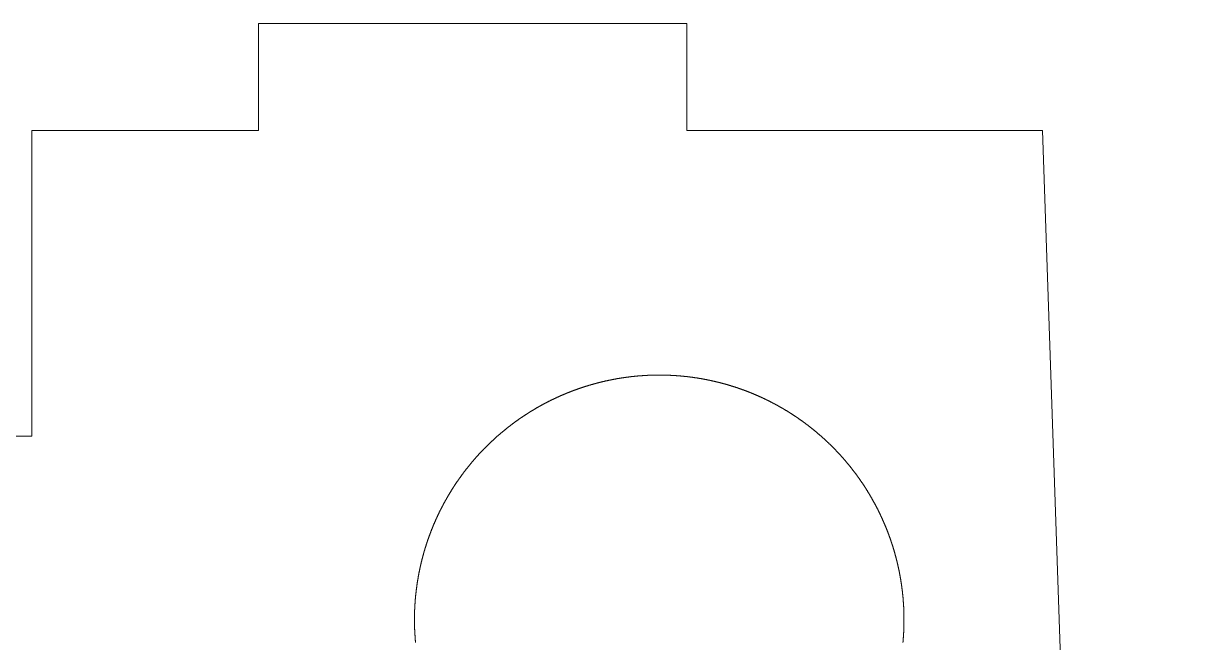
# Model space of a CAD drawing. Header units: millimetres. Extents: x -1000 to 1437, y -200 to 1019.
# Drawn here: x 902.9 to 1094.5, y 702.7 to 804 of the extents above; entities that cross this region are included whole.
import ezdxf

# ---------------------------------------------------------------- set-up
doc = ezdxf.new("R2010")
doc.units = ezdxf.units.MM
doc.layers.get('0').update_dxf_attribs({"linetype": 'CONTINUOUS', "lineweight": 5, "true_color": 0xffffff})

# ---------------------------------------------------------------- blocks, each defined once
blk = doc.blocks.new('PAD004_CS')
at = {"color": 0}
for p, q in [((0, 200), (-732.5, 175)), ((-732.5, 175), (-732.5, 116.88)), ((-750, 116.88), (-750, 46.88)), ((-732.5, 116.88), (-750, 116.88)), ((-750, 46.88), (-732.5, 46.88)), ((-732.5, 46.88), (-732.5, 9.8)), ((-682.5, 9.8), (-732.5, 9.8)), ((-682.5, -9.8), (-682.5, 9.8))]:
    blk.add_line(p, q, dxfattribs=at)
blk.add_lwpolyline([(-648.74, 72.53), (-648.79, 72.52), (-648.84, 72.52), (-648.89, 72.51), (-648.94, 72.51), (-648.99, 72.51), (-649.04, 72.5), (-649.09, 72.5), (-649.14, 72.49), (-649.19, 72.49), (-649.24, 72.48), (-649.29, 72.48), (-649.34, 72.48), (-649.39, 72.47), (-649.44, 72.47), (-649.49, 72.46), (-649.54, 72.46), (-649.59, 72.46), (-649.64, 72.45), (-649.69, 72.45), (-649.74, 72.45), (-649.79, 72.44), (-649.84, 72.44), (-649.89, 72.44), (-649.94, 72.43), (-649.99, 72.43), (-650.04, 72.43), (-650.09, 72.42), (-650.14, 72.42), (-650.19, 72.42), (-650.24, 72.41), (-650.29, 72.41), (-650.34, 72.41), (-650.39, 72.41), (-650.44, 72.4), (-650.49, 72.4), (-650.54, 72.4), (-650.59, 72.4), (-650.64, 72.39), (-650.69, 72.39), (-650.74, 72.39), (-650.79, 72.39), (-650.84, 72.39), (-650.89, 72.38), (-650.94, 72.38), (-650.99, 72.38), (-651.04, 72.38), (-651.09, 72.38), (-651.14, 72.37), (-651.19, 72.37), (-651.24, 72.37), (-651.29, 72.37), (-651.34, 72.37), (-651.39, 72.37), (-651.44, 72.36), (-651.49, 72.36), (-651.54, 72.36), (-651.59, 72.36), (-651.64, 72.36), (-651.69, 72.36), (-651.74, 72.36), (-651.79, 72.36), (-651.84, 72.36), (-651.89, 72.36), (-651.94, 72.35), (-651.99, 72.35), (-652.04, 72.35), (-652.09, 72.35), (-652.14, 72.35), (-652.19, 72.35), (-652.24, 72.35), (-652.29, 72.35), (-652.34, 72.35), (-652.39, 72.35), (-652.44, 72.35), (-652.49, 72.35), (-652.54, 72.35), (-652.59, 72.35), (-652.64, 72.35), (-652.69, 72.35), (-652.74, 72.35), (-652.79, 72.35), (-652.84, 72.35), (-652.89, 72.35), (-652.94, 72.35), (-652.99, 72.35), (-653.04, 72.35), (-653.09, 72.36), (-653.14, 72.36), (-653.19, 72.36), (-653.24, 72.36), (-653.29, 72.36), (-653.34, 72.36), (-653.39, 72.36), (-653.44, 72.36), (-653.49, 72.36), (-653.54, 72.36), (-653.59, 72.37), (-653.64, 72.37), (-653.69, 72.37), (-653.74, 72.37), (-653.79, 72.37), (-653.84, 72.37), (-653.89, 72.37), (-653.94, 72.38), (-653.99, 72.38), (-654.04, 72.38), (-654.09, 72.38), (-654.14, 72.38), (-654.19, 72.39), (-654.24, 72.39), (-654.29, 72.39), (-654.34, 72.39), (-654.39, 72.4), (-654.44, 72.4), (-654.49, 72.4), (-654.54, 72.4), (-654.59, 72.41), (-654.64, 72.41), (-654.69, 72.41), (-654.74, 72.41), (-654.79, 72.42), (-654.83, 72.42), (-654.88, 72.42), (-654.93, 72.42), (-654.98, 72.43), (-655.03, 72.43), (-655.08, 72.43), (-655.13, 72.44), (-655.18, 72.44), (-655.23, 72.44), (-655.28, 72.45), (-655.33, 72.45), (-655.38, 72.45), (-655.43, 72.46), (-655.48, 72.46), (-655.53, 72.47), (-655.58, 72.47), (-655.63, 72.47), (-655.68, 72.48), (-655.73, 72.48), (-655.78, 72.49), (-655.83, 72.49), (-655.88, 72.49), (-655.93, 72.5), (-655.98, 72.5), (-656.03, 72.51), (-656.08, 72.51), (-656.13, 72.52), (-656.18, 72.52), (-656.23, 72.53), (-656.28, 72.53), (-656.33, 72.53), (-656.38, 72.54), (-656.43, 72.54), (-656.48, 72.55), (-656.53, 72.55), (-656.58, 72.56), (-656.63, 72.56), (-656.68, 72.57), (-656.73, 72.57), (-656.78, 72.58), (-656.83, 72.59), (-656.88, 72.59), (-656.93, 72.6), (-656.98, 72.6), (-657.03, 72.61), (-657.08, 72.61), (-657.13, 72.62), (-657.18, 72.63), (-657.23, 72.63), (-657.27, 72.64), (-657.32, 72.64), (-657.37, 72.65), (-657.42, 72.66), (-657.47, 72.66), (-657.52, 72.67), (-657.57, 72.67), (-657.62, 72.68), (-657.67, 72.69), (-657.72, 72.69), (-657.77, 72.7), (-657.82, 72.71), (-657.87, 72.71), (-657.92, 72.72), (-657.97, 72.73), (-658.02, 72.73), (-658.07, 72.74), (-658.12, 72.75), (-658.17, 72.75), (-658.22, 72.76), (-658.27, 72.77), (-658.32, 72.78), (-658.37, 72.78), (-658.41, 72.79), (-658.46, 72.8), (-658.51, 72.81), (-658.56, 72.81), (-658.61, 72.82), (-658.66, 72.83), (-658.71, 72.84), (-658.76, 72.84), (-658.81, 72.85), (-658.86, 72.86), (-658.91, 72.87), (-658.96, 72.88), (-659.01, 72.88), (-659.06, 72.89), (-659.11, 72.9), (-659.16, 72.91), (-659.2, 72.92), (-659.25, 72.93), (-659.3, 72.93), (-659.35, 72.94), (-659.4, 72.95), (-659.45, 72.96), (-659.5, 72.97), (-659.55, 72.98), (-659.6, 72.99), (-659.65, 72.99), (-659.7, 73), (-659.75, 73.01), (-659.8, 73.02), (-659.84, 73.03), (-659.89, 73.04), (-659.94, 73.05), (-659.99, 73.06), (-660.04, 73.07), (-660.09, 73.08), (-660.14, 73.09), (-660.19, 73.1), (-660.24, 73.11), (-660.29, 73.12), (-660.34, 73.13), (-660.38, 73.14), (-660.43, 73.15), (-660.48, 73.16), (-660.53, 73.17), (-660.58, 73.18), (-660.63, 73.19), (-660.68, 73.2), (-660.73, 73.21), (-660.78, 73.22), (-660.82, 73.23), (-660.87, 73.24), (-660.92, 73.25), (-660.97, 73.26), (-661.02, 73.27), (-661.07, 73.28), (-661.12, 73.29), (-661.17, 73.3), (-661.22, 73.31), (-661.26, 73.32), (-661.31, 73.33), (-661.36, 73.34), (-661.41, 73.36), (-661.46, 73.37), (-661.51, 73.38), (-661.56, 73.39), (-661.61, 73.4), (-661.65, 73.41), (-661.7, 73.42), (-661.75, 73.44), (-661.8, 73.45), (-661.85, 73.46), (-661.9, 73.47), (-661.95, 73.48), (-661.99, 73.49), (-662.04, 73.51), (-662.09, 73.52), (-662.14, 73.53), (-662.19, 73.54), (-662.24, 73.55), (-662.29, 73.57), (-662.33, 73.58), (-662.38, 73.59), (-662.43, 73.6), (-662.48, 73.62), (-662.53, 73.63), (-662.58, 73.64), (-662.62, 73.65), (-662.67, 73.67), (-662.72, 73.68), (-662.77, 73.69), (-662.82, 73.7), (-662.87, 73.72), (-662.91, 73.73), (-662.96, 73.74), (-663.01, 73.76), (-663.06, 73.77), (-663.11, 73.78), (-663.16, 73.8), (-663.2, 73.81), (-663.25, 73.82), (-663.3, 73.84), (-663.35, 73.85), (-663.4, 73.86), (-663.44, 73.88), (-663.49, 73.89), (-663.54, 73.9), (-663.59, 73.92), (-663.64, 73.93), (-663.69, 73.95), (-663.73, 73.96), (-663.78, 73.97), (-663.83, 73.99), (-663.88, 74), (-663.92, 74.02), (-663.97, 74.03), (-664.02, 74.05), (-664.07, 74.06), (-664.12, 74.07), (-664.16, 74.09), (-664.21, 74.1), (-664.26, 74.12), (-664.31, 74.13), (-664.36, 74.15), (-664.4, 74.16), (-664.45, 74.18), (-664.5, 74.19), (-664.55, 74.21), (-664.59, 74.22), (-664.64, 74.24), (-664.69, 74.25), (-664.74, 74.27), (-664.78, 74.28), (-664.83, 74.3), (-664.88, 74.31), (-664.93, 74.33), (-664.97, 74.35), (-665.02, 74.36), (-665.07, 74.38), (-665.12, 74.39), (-665.16, 74.41), (-665.21, 74.42), (-665.26, 74.44), (-665.31, 74.46), (-665.35, 74.47), (-665.4, 74.49), (-665.45, 74.5), (-665.5, 74.52), (-665.54, 74.54), (-665.59, 74.55), (-665.64, 74.57), (-665.69, 74.59), (-665.73, 74.6), (-665.78, 74.62), (-665.83, 74.64), (-665.87, 74.65), (-665.92, 74.67), (-665.97, 74.69), (-666.01, 74.7), (-666.06, 74.72), (-666.11, 74.74), (-666.16, 74.75), (-666.2, 74.77), (-666.25, 74.79), (-666.3, 74.81), (-666.34, 74.82), (-666.39, 74.84), (-666.44, 74.86), (-666.48, 74.88), (-666.53, 74.89), (-666.58, 74.91), (-666.62, 74.93), (-666.67, 74.95), (-666.72, 74.96), (-666.77, 74.98), (-666.81, 75), (-666.86, 75.02), (-666.91, 75.03), (-666.95, 75.05), (-667, 75.07), (-667.05, 75.09), (-667.09, 75.11), (-667.14, 75.13), (-667.18, 75.14), (-667.23, 75.16), (-667.28, 75.18), (-667.32, 75.2), (-667.37, 75.22), (-667.42, 75.24), (-667.46, 75.26), (-667.51, 75.27), (-667.56, 75.29), (-667.6, 75.31), (-667.65, 75.33), (-667.69, 75.35), (-667.74, 75.37), (-667.79, 75.39), (-667.83, 75.41), (-667.88, 75.43), (-667.93, 75.44), (-667.97, 75.46), (-668.02, 75.48), (-668.06, 75.5), (-668.11, 75.52), (-668.16, 75.54), (-668.2, 75.56), (-668.25, 75.58), (-668.29, 75.6), (-668.34, 75.62), (-668.39, 75.64), (-668.43, 75.66), (-668.48, 75.68), (-668.52, 75.7), (-668.57, 75.72), (-668.62, 75.74), (-668.66, 75.76), (-668.71, 75.78), (-668.75, 75.8), (-668.8, 75.82), (-668.84, 75.84), (-668.89, 75.86), (-668.93, 75.88), (-668.98, 75.9), (-669.03, 75.92), (-669.07, 75.94), (-669.12, 75.97), (-669.16, 75.99), (-669.21, 76.01), (-669.25, 76.03), (-669.3, 76.05), (-669.34, 76.07), (-669.39, 76.09), (-669.43, 76.11), (-669.48, 76.13), (-669.53, 76.15), (-669.57, 76.18), (-669.62, 76.2), (-669.66, 76.22), (-669.71, 76.24), (-669.75, 76.26), (-669.8, 76.28), (-669.84, 76.31), (-669.89, 76.33), (-669.93, 76.35), (-669.98, 76.37), (-670.02, 76.39), (-670.07, 76.41), (-670.11, 76.44), (-670.16, 76.46), (-670.2, 76.48), (-670.25, 76.5), (-670.29, 76.52), (-670.34, 76.55), (-670.38, 76.57), (-670.42, 76.59), (-670.47, 76.61), (-670.51, 76.64), (-670.56, 76.66), (-670.6, 76.68), (-670.65, 76.7), (-670.69, 76.73), (-670.74, 76.75), (-670.78, 76.77), (-670.83, 76.8), (-670.87, 76.82), (-670.91, 76.84), (-670.96, 76.86), (-671, 76.89), (-671.05, 76.91), (-671.09, 76.93), (-671.14, 76.96), (-671.18, 76.98), (-671.22, 77), (-671.27, 77.03), (-671.31, 77.05), (-671.36, 77.07), (-671.4, 77.1), (-671.45, 77.12), (-671.49, 77.15), (-671.53, 77.17), (-671.58, 77.19), (-671.62, 77.22), (-671.66, 77.24), (-671.71, 77.26), (-671.75, 77.29), (-671.8, 77.31), (-671.84, 77.34), (-671.88, 77.36), (-671.93, 77.39), (-671.97, 77.41), (-672.02, 77.43), (-672.06, 77.46), (-672.1, 77.48), (-672.15, 77.51), (-672.19, 77.53), (-672.23, 77.56), (-672.28, 77.58), (-672.32, 77.61), (-672.36, 77.63), (-672.41, 77.66), (-672.45, 77.68), (-672.49, 77.71), (-672.54, 77.73), (-672.58, 77.76), (-672.62, 77.78), (-672.67, 77.81), (-672.71, 77.83), (-672.75, 77.86), (-672.8, 77.88), (-672.84, 77.91), (-672.88, 77.93), (-672.92, 77.96), (-672.97, 77.98), (-673.01, 78.01), (-673.05, 78.04), (-673.1, 78.06), (-673.14, 78.09), (-673.18, 78.11), (-673.23, 78.14), (-673.27, 78.16), (-673.31, 78.19), (-673.35, 78.22), (-673.4, 78.24), (-673.44, 78.27), (-673.48, 78.3), (-673.52, 78.32), (-673.57, 78.35), (-673.61, 78.37), (-673.65, 78.4), (-673.69, 78.43), (-673.74, 78.45), (-673.78, 78.48), (-673.82, 78.51), (-673.86, 78.53), (-673.91, 78.56), (-673.95, 78.59), (-673.99, 78.61), (-674.03, 78.64), (-674.07, 78.67), (-674.12, 78.69), (-674.16, 78.72), (-674.2, 78.75), (-674.24, 78.78), (-674.28, 78.8), (-674.33, 78.83), (-674.37, 78.86), (-674.41, 78.88), (-674.45, 78.91), (-674.49, 78.94), (-674.53, 78.97), (-674.58, 78.99), (-674.62, 79.02), (-674.66, 79.05), (-674.7, 79.08), (-674.74, 79.11), (-674.78, 79.13), (-674.83, 79.16), (-674.87, 79.19), (-674.91, 79.22), (-674.95, 79.25), (-674.99, 79.27), (-675.03, 79.3), (-675.07, 79.33), (-675.12, 79.36), (-675.16, 79.39), (-675.2, 79.41), (-675.24, 79.44), (-675.28, 79.47), (-675.32, 79.5), (-675.36, 79.53), (-675.4, 79.56), (-675.44, 79.59), (-675.49, 79.61), (-675.53, 79.64), (-675.57, 79.67), (-675.61, 79.7), (-675.65, 79.73), (-675.69, 79.76), (-675.73, 79.79), (-675.77, 79.82), (-675.81, 79.85), (-675.85, 79.88), (-675.89, 79.9), (-675.93, 79.93), (-675.97, 79.96), (-676.01, 79.99), (-676.05, 80.02), (-676.1, 80.05), (-676.14, 80.08), (-676.18, 80.11), (-676.22, 80.14), (-676.26, 80.17), (-676.3, 80.2), (-676.34, 80.23), (-676.38, 80.26), (-676.42, 80.29), (-676.46, 80.32), (-676.5, 80.35), (-676.54, 80.38), (-676.58, 80.41), (-676.62, 80.44), (-676.66, 80.47), (-676.7, 80.5), (-676.74, 80.53), (-676.78, 80.56), (-676.82, 80.59), (-676.86, 80.62), (-676.9, 80.65), (-676.93, 80.68), (-676.97, 80.71), (-677.01, 80.74), (-677.05, 80.77), (-677.09, 80.8), (-677.13, 80.83), (-677.17, 80.87), (-677.21, 80.9), (-677.25, 80.93), (-677.29, 80.96), (-677.33, 80.99), (-677.37, 81.02), (-677.41, 81.05), (-677.45, 81.08), (-677.49, 81.11), (-677.52, 81.15), (-677.56, 81.18), (-677.6, 81.21), (-677.64, 81.24), (-677.68, 81.27), (-677.72, 81.3), (-677.76, 81.33), (-677.8, 81.37), (-677.84, 81.4), (-677.87, 81.43), (-677.91, 81.46), (-677.95, 81.49), (-677.99, 81.52), (-678.03, 81.56), (-678.07, 81.59), (-678.1, 81.62), (-678.14, 81.65), (-678.18, 81.68), (-678.22, 81.72), (-678.26, 81.75), (-678.3, 81.78), (-678.33, 81.81), (-678.37, 81.85), (-678.41, 81.88), (-678.45, 81.91), (-678.49, 81.94), (-678.53, 81.97), (-678.56, 82.01), (-678.6, 82.04), (-678.64, 82.07), (-678.68, 82.11), (-678.71, 82.14), (-678.75, 82.17), (-678.79, 82.2), (-678.83, 82.24), (-678.87, 82.27), (-678.9, 82.3), (-678.94, 82.34), (-678.98, 82.37), (-679.02, 82.4), (-679.05, 82.43), (-679.09, 82.47), (-679.13, 82.5), (-679.16, 82.53), (-679.2, 82.57), (-679.24, 82.6), (-679.28, 82.63), (-679.31, 82.67), (-679.35, 82.7), (-679.39, 82.74), (-679.42, 82.77), (-679.46, 82.8), (-679.5, 82.84), (-679.54, 82.87), (-679.57, 82.9), (-679.61, 82.94), (-679.65, 82.97), (-679.68, 83.01), (-679.72, 83.04), (-679.76, 83.07), (-679.79, 83.11), (-679.83, 83.14), (-679.87, 83.18), (-679.9, 83.21), (-679.94, 83.24), (-679.97, 83.28), (-680.01, 83.31), (-680.05, 83.35), (-680.08, 83.38), (-680.12, 83.42), (-680.16, 83.45), (-680.19, 83.49), (-680.23, 83.52), (-680.26, 83.56), (-680.3, 83.59), (-680.34, 83.62), (-680.37, 83.66), (-680.41, 83.69), (-680.44, 83.73), (-680.48, 83.76), (-680.51, 83.8), (-680.55, 83.83), (-680.59, 83.87), (-680.62, 83.9), (-680.66, 83.94), (-680.69, 83.98), (-680.73, 84.01), (-680.76, 84.05), (-680.8, 84.08), (-680.83, 84.12), (-680.87, 84.15), (-680.9, 84.19), (-680.94, 84.22), (-680.97, 84.26), (-681.01, 84.29), (-681.04, 84.33), (-681.08, 84.37), (-681.11, 84.4), (-681.15, 84.44), (-681.18, 84.47), (-681.22, 84.51), (-681.25, 84.54), (-681.29, 84.58), (-681.32, 84.62), (-681.36, 84.65), (-681.39, 84.69), (-681.43, 84.72), (-681.46, 84.76), (-681.5, 84.8), (-681.53, 84.83), (-681.57, 84.87), (-681.6, 84.91), (-681.63, 84.94), (-681.67, 84.98), (-681.7, 85.02), (-681.74, 85.05), (-681.77, 85.09), (-681.8, 85.13), (-681.84, 85.16), (-681.87, 85.2), (-681.91, 85.24), (-681.94, 85.27), (-681.97, 85.31), (-682.01, 85.35), (-682.04, 85.38), (-682.08, 85.42), (-682.11, 85.46), (-682.14, 85.49), (-682.18, 85.53), (-682.21, 85.57), (-682.24, 85.6), (-682.28, 85.64), (-682.31, 85.68), (-682.34, 85.72), (-682.38, 85.75), (-682.41, 85.79), (-682.44, 85.83), (-682.48, 85.87), (-682.51, 85.9), (-682.54, 85.94), (-682.58, 85.98), (-682.61, 86.02), (-682.64, 86.05), (-682.67, 86.09), (-682.71, 86.13), (-682.74, 86.17), (-682.77, 86.21), (-682.8, 86.24), (-682.84, 86.28), (-682.87, 86.32), (-682.9, 86.36), (-682.93, 86.39), (-682.97, 86.43), (-683, 86.47), (-683.03, 86.51), (-683.06, 86.55), (-683.1, 86.59), (-683.13, 86.62), (-683.16, 86.66), (-683.19, 86.7), (-683.22, 86.74), (-683.26, 86.78), (-683.29, 86.82), (-683.32, 86.85), (-683.35, 86.89), (-683.38, 86.93), (-683.42, 86.97), (-683.45, 87.01), (-683.48, 87.05), (-683.51, 87.09), (-683.54, 87.12), (-683.57, 87.16), (-683.61, 87.2), (-683.64, 87.24), (-683.67, 87.28), (-683.7, 87.32), (-683.73, 87.36), (-683.76, 87.4), (-683.79, 87.44), (-683.82, 87.48), (-683.86, 87.51), (-683.89, 87.55), (-683.92, 87.59), (-683.95, 87.63), (-683.98, 87.67), (-684.01, 87.71), (-684.04, 87.75), (-684.07, 87.79), (-684.1, 87.83), (-684.13, 87.87), (-684.16, 87.91), (-684.19, 87.95), (-684.22, 87.99), (-684.26, 88.03), (-684.29, 88.07), (-684.32, 88.11), (-684.35, 88.15), (-684.38, 88.19), (-684.41, 88.23), (-684.44, 88.27), (-684.47, 88.31), (-684.5, 88.35), (-684.53, 88.39), (-684.56, 88.43), (-684.59, 88.47), (-684.62, 88.51), (-684.65, 88.55), (-684.68, 88.59), (-684.71, 88.63), (-684.74, 88.67), (-684.76, 88.71), (-684.79, 88.75), (-684.82, 88.79), (-684.85, 88.83), (-684.88, 88.87), (-684.91, 88.91), (-684.94, 88.95), (-684.97, 88.99), (-685, 89.03), (-685.03, 89.07), (-685.06, 89.11), (-685.09, 89.15), (-685.12, 89.19), (-685.14, 89.24), (-685.17, 89.28), (-685.2, 89.32), (-685.23, 89.36), (-685.26, 89.4), (-685.29, 89.44), (-685.32, 89.48), (-685.35, 89.52), (-685.37, 89.56), (-685.4, 89.6), (-685.43, 89.65), (-685.46, 89.69), (-685.49, 89.73), (-685.52, 89.77), (-685.54, 89.81), (-685.57, 89.85), (-685.6, 89.89), (-685.63, 89.93), (-685.66, 89.98), (-685.68, 90.02), (-685.71, 90.06), (-685.74, 90.1), (-685.77, 90.14), (-685.8, 90.18), (-685.82, 90.22), (-685.85, 90.27), (-685.88, 90.31), (-685.91, 90.35), (-685.93, 90.39), (-685.96, 90.43), (-685.99, 90.48), (-686.02, 90.52), (-686.04, 90.56), (-686.07, 90.6), (-686.1, 90.64), (-686.12, 90.69), (-686.15, 90.73), (-686.18, 90.77), (-686.21, 90.81), (-686.23, 90.85), (-686.26, 90.9), (-686.29, 90.94), (-686.31, 90.98), (-686.34, 91.02), (-686.37, 91.06), (-686.39, 91.11), (-686.42, 91.15), (-686.45, 91.19), (-686.47, 91.23), (-686.5, 91.28), (-686.52, 91.32), (-686.55, 91.36), (-686.58, 91.4), (-686.6, 91.45), (-686.63, 91.49), (-686.66, 91.53), (-686.68, 91.58), (-686.71, 91.62), (-686.73, 91.66), (-686.76, 91.7), (-686.78, 91.75), (-686.81, 91.79), (-686.84, 91.83), (-686.86, 91.88), (-686.89, 91.92), (-686.91, 91.96), (-686.94, 92), (-686.96, 92.05), (-686.99, 92.09), (-687.01, 92.13), (-687.04, 92.18), (-687.06, 92.22), (-687.09, 92.26), (-687.12, 92.31), (-687.14, 92.35), (-687.17, 92.39), (-687.19, 92.44), (-687.21, 92.48), (-687.24, 92.52), (-687.26, 92.57), (-687.29, 92.61), (-687.31, 92.65), (-687.34, 92.7), (-687.36, 92.74), (-687.39, 92.78), (-687.41, 92.83), (-687.44, 92.87), (-687.46, 92.91), (-687.48, 92.96), (-687.51, 93), (-687.53, 93.05), (-687.56, 93.09), (-687.58, 93.13), (-687.61, 93.18), (-687.63, 93.22), (-687.65, 93.27), (-687.68, 93.31), (-687.7, 93.35), (-687.72, 93.4), (-687.75, 93.44), (-687.77, 93.49), (-687.8, 93.53), (-687.82, 93.57), (-687.84, 93.62), (-687.87, 93.66), (-687.89, 93.71), (-687.91, 93.75), (-687.94, 93.79), (-687.96, 93.84), (-687.98, 93.88), (-688, 93.93), (-688.03, 93.97), (-688.05, 94.02), (-688.07, 94.06), (-688.1, 94.11), (-688.12, 94.15), (-688.14, 94.19), (-688.16, 94.24), (-688.19, 94.28), (-688.21, 94.33), (-688.23, 94.37), (-688.25, 94.42), (-688.28, 94.46), (-688.3, 94.51), (-688.32, 94.55), (-688.34, 94.6), (-688.37, 94.64), (-688.39, 94.69), (-688.41, 94.73), (-688.43, 94.78), (-688.45, 94.82), (-688.48, 94.87), (-688.5, 94.91), (-688.52, 94.96), (-688.54, 95), (-688.56, 95.05), (-688.58, 95.09), (-688.61, 95.14), (-688.63, 95.18), (-688.65, 95.23), (-688.67, 95.27), (-688.69, 95.32), (-688.71, 95.36), (-688.73, 95.41), (-688.76, 95.45), (-688.78, 95.5), (-688.8, 95.54), (-688.82, 95.59), (-688.84, 95.63), (-688.86, 95.68), (-688.88, 95.73), (-688.9, 95.77), (-688.92, 95.82), (-688.94, 95.86), (-688.96, 95.91), (-688.98, 95.95), (-689, 96), (-689.03, 96.04), (-689.05, 96.09), (-689.07, 96.14), (-689.09, 96.18), (-689.11, 96.23), (-689.13, 96.27), (-689.15, 96.32), (-689.17, 96.36), (-689.19, 96.41), (-689.21, 96.46), (-689.23, 96.5), (-689.25, 96.55), (-689.27, 96.59), (-689.29, 96.64), (-689.31, 96.69), (-689.32, 96.73), (-689.34, 96.78), (-689.36, 96.82), (-689.38, 96.87), (-689.4, 96.92), (-689.42, 96.96), (-689.44, 97.01), (-689.46, 97.05), (-689.48, 97.1), (-689.5, 97.15), (-689.52, 97.19), (-689.54, 97.24), (-689.55, 97.29), (-689.57, 97.33), (-689.59, 97.38), (-689.61, 97.43), (-689.63, 97.47), (-689.65, 97.52), (-689.67, 97.56), (-689.69, 97.61), (-689.7, 97.66), (-689.72, 97.7), (-689.74, 97.75), (-689.76, 97.8), (-689.78, 97.84), (-689.79, 97.89), (-689.81, 97.94), (-689.83, 97.98), (-689.85, 98.03), (-689.87, 98.08), (-689.88, 98.12), (-689.9, 98.17), (-689.92, 98.22), (-689.94, 98.26), (-689.96, 98.31), (-689.97, 98.36), (-689.99, 98.4), (-690.01, 98.45), (-690.02, 98.5), (-690.04, 98.55), (-690.06, 98.59), (-690.08, 98.64), (-690.09, 98.69), (-690.11, 98.73), (-690.13, 98.78), (-690.14, 98.83), (-690.16, 98.87), (-690.18, 98.92), (-690.19, 98.97), (-690.21, 99.02), (-690.23, 99.06), (-690.24, 99.11), (-690.26, 99.16), (-690.28, 99.2), (-690.29, 99.25), (-690.31, 99.3), (-690.33, 99.35), (-690.34, 99.39), (-690.36, 99.44), (-690.38, 99.49), (-690.39, 99.54), (-690.41, 99.58), (-690.42, 99.63), (-690.44, 99.68), (-690.46, 99.72), (-690.47, 99.77), (-690.49, 99.82), (-690.5, 99.87), (-690.52, 99.91), (-690.53, 99.96), (-690.55, 100.01), (-690.56, 100.06), (-690.58, 100.11), (-690.59, 100.15), (-690.61, 100.2), (-690.63, 100.25), (-690.64, 100.3), (-690.66, 100.34), (-690.67, 100.39), (-690.69, 100.44), (-690.7, 100.49), (-690.71, 100.53), (-690.73, 100.58), (-690.74, 100.63), (-690.76, 100.68), (-690.77, 100.73), (-690.79, 100.77), (-690.8, 100.82), (-690.82, 100.87), (-690.83, 100.92), (-690.85, 100.96), (-690.86, 101.01), (-690.87, 101.06), (-690.89, 101.11), (-690.9, 101.16), (-690.92, 101.2), (-690.93, 101.25), (-690.94, 101.3), (-690.96, 101.35), (-690.97, 101.4), (-690.98, 101.45), (-691, 101.49), (-691.01, 101.54), (-691.03, 101.59), (-691.04, 101.64), (-691.05, 101.69), (-691.07, 101.73), (-691.08, 101.78), (-691.09, 101.83), (-691.1, 101.88), (-691.12, 101.93), (-691.13, 101.98), (-691.14, 102.02), (-691.16, 102.07), (-691.17, 102.12), (-691.18, 102.17), (-691.2, 102.22), (-691.21, 102.27), (-691.22, 102.31), (-691.23, 102.36), (-691.25, 102.41), (-691.26, 102.46), (-691.27, 102.51), (-691.28, 102.56), (-691.29, 102.6), (-691.31, 102.65), (-691.32, 102.7), (-691.33, 102.75), (-691.34, 102.8), (-691.35, 102.85), (-691.37, 102.9), (-691.38, 102.94), (-691.39, 102.99), (-691.4, 103.04), (-691.41, 103.09), (-691.42, 103.14), (-691.44, 103.19), (-691.45, 103.24), (-691.46, 103.28), (-691.47, 103.33), (-691.48, 103.38), (-691.49, 103.43), (-691.5, 103.48), (-691.51, 103.53), (-691.53, 103.58), (-691.54, 103.63), (-691.55, 103.67), (-691.56, 103.72), (-691.57, 103.77), (-691.58, 103.82), (-691.59, 103.87), (-691.6, 103.92), (-691.61, 103.97), (-691.62, 104.02), (-691.63, 104.07), (-691.64, 104.11), (-691.65, 104.16), (-691.66, 104.21), (-691.67, 104.26), (-691.68, 104.31), (-691.69, 104.36), (-691.7, 104.41), (-691.71, 104.46), (-691.72, 104.51), (-691.73, 104.56), (-691.74, 104.6), (-691.75, 104.65), (-691.76, 104.7), (-691.77, 104.75), (-691.78, 104.8), (-691.79, 104.85), (-691.8, 104.9), (-691.81, 104.95), (-691.82, 105), (-691.83, 105.05), (-691.84, 105.1), (-691.85, 105.14), (-691.85, 105.19), (-691.86, 105.24), (-691.87, 105.29), (-691.88, 105.34), (-691.89, 105.39), (-691.9, 105.44), (-691.91, 105.49), (-691.92, 105.54), (-691.92, 105.59), (-691.93, 105.64), (-691.94, 105.69), (-691.95, 105.74), (-691.96, 105.79), (-691.97, 105.83), (-691.97, 105.88), (-691.98, 105.93), (-691.99, 105.98), (-692, 106.03), (-692.01, 106.08), (-692.01, 106.13), (-692.02, 106.18), (-692.03, 106.23), (-692.04, 106.28), (-692.04, 106.33), (-692.05, 106.38), (-692.06, 106.43), (-692.07, 106.48), (-692.07, 106.53), (-692.08, 106.58), (-692.09, 106.63), (-692.1, 106.67), (-692.1, 106.72), (-692.11, 106.77), (-692.12, 106.82), (-692.12, 106.87), (-692.13, 106.92), (-692.14, 106.97), (-692.14, 107.02), (-692.15, 107.07), (-692.16, 107.12), (-692.16, 107.17), (-692.17, 107.22), (-692.18, 107.27), (-692.18, 107.32), (-692.19, 107.37), (-692.19, 107.42), (-692.2, 107.47), (-692.21, 107.52), (-692.21, 107.57), (-692.22, 107.62), (-692.22, 107.67), (-692.23, 107.72), (-692.24, 107.77), (-692.24, 107.82), (-692.25, 107.86), (-692.25, 107.91), (-692.26, 107.96), (-692.26, 108.01), (-692.27, 108.06), (-692.27, 108.11), (-692.28, 108.16), (-692.29, 108.21), (-692.29, 108.26), (-692.3, 108.31), (-692.3, 108.36), (-692.31, 108.41), (-692.31, 108.46), (-692.32, 108.51), (-692.32, 108.56), (-692.32, 108.61), (-692.33, 108.66), (-692.33, 108.71), (-692.34, 108.76), (-692.34, 108.81), (-692.35, 108.86), (-692.35, 108.91), (-692.36, 108.96), (-692.36, 109.01), (-692.36, 109.06), (-692.37, 109.11), (-692.37, 109.16), (-692.38, 109.21), (-692.38, 109.26), (-692.38, 109.31), (-692.39, 109.36), (-692.39, 109.41), (-692.4, 109.46), (-692.4, 109.51), (-692.4, 109.56), (-692.41, 109.61), (-692.41, 109.66), (-692.41, 109.71), (-692.42, 109.76), (-692.42, 109.81), (-692.42, 109.86), (-692.43, 109.91), (-692.43, 109.96), (-692.43, 110.01), (-692.43, 110.06), (-692.44, 110.11), (-692.44, 110.16), (-692.44, 110.21), (-692.45, 110.26), (-692.45, 110.31), (-692.45, 110.36), (-692.45, 110.41), (-692.46, 110.46), (-692.46, 110.51), (-692.46, 110.56), (-692.46, 110.61), (-692.46, 110.66), (-692.47, 110.71), (-692.47, 110.76), (-692.47, 110.81), (-692.47, 110.86), (-692.47, 110.91), (-692.48, 110.96), (-692.48, 111.01), (-692.48, 111.06), (-692.48, 111.11), (-692.48, 111.16), (-692.48, 111.21), (-692.48, 111.26), (-692.49, 111.31), (-692.49, 111.36), (-692.49, 111.41), (-692.49, 111.46), (-692.49, 111.51), (-692.49, 111.56), (-692.49, 111.61), (-692.49, 111.66), (-692.49, 111.71), (-692.5, 111.76), (-692.5, 111.81), (-692.5, 111.86), (-692.5, 111.91), (-692.5, 111.96), (-692.5, 112.01), (-692.5, 112.06), (-692.5, 112.11), (-692.5, 112.16), (-692.5, 112.21), (-692.5, 112.26), (-692.5, 112.31), (-692.5, 112.36), (-692.5, 112.41), (-692.5, 112.46), (-692.5, 112.51), (-692.5, 112.56), (-692.5, 112.61), (-692.5, 112.66), (-692.5, 112.71), (-692.5, 112.76), (-692.5, 112.81), (-692.5, 112.86), (-692.5, 112.91), (-692.5, 112.96), (-692.49, 113.01), (-692.49, 113.06), (-692.49, 113.11), (-692.49, 113.16), (-692.49, 113.21), (-692.49, 113.26), (-692.49, 113.31), (-692.49, 113.36), (-692.49, 113.41), (-692.48, 113.46), (-692.48, 113.51), (-692.48, 113.56), (-692.48, 113.61), (-692.48, 113.66), (-692.48, 113.71), (-692.48, 113.75), (-692.47, 113.8), (-692.47, 113.85), (-692.47, 113.9), (-692.47, 113.95), (-692.47, 114), (-692.46, 114.05), (-692.46, 114.1), (-692.46, 114.15), (-692.46, 114.2), (-692.45, 114.25), (-692.45, 114.3), (-692.45, 114.35), (-692.45, 114.4), (-692.44, 114.45), (-692.44, 114.5), (-692.44, 114.55), (-692.44, 114.6), (-692.43, 114.65), (-692.43, 114.7), (-692.43, 114.75), (-692.42, 114.8), (-692.42, 114.85), (-692.42, 114.9), (-692.42, 114.95), (-692.41, 115), (-692.41, 115.05), (-692.41, 115.1), (-692.4, 115.15), (-692.4, 115.2), (-692.39, 115.25), (-692.39, 115.3), (-692.39, 115.35), (-692.38, 115.4), (-692.38, 115.45), (-692.38, 115.5), (-692.37, 115.55), (-692.37, 115.6), (-692.36, 115.65), (-692.36, 115.7), (-692.36, 115.75), (-692.35, 115.8), (-692.35, 115.85), (-692.34, 115.9), (-692.34, 115.95), (-692.33, 116), (-692.33, 116.05), (-692.32, 116.1), (-692.32, 116.15), (-692.31, 116.2), (-692.31, 116.25), (-692.3, 116.3), (-692.3, 116.35), (-692.29, 116.4), (-692.29, 116.45), (-692.28, 116.5), (-692.28, 116.55), (-692.27, 116.6), (-692.27, 116.65), (-692.26, 116.7), (-692.26, 116.75), (-692.25, 116.8), (-692.25, 116.85), (-692.24, 116.9), (-692.24, 116.95), (-692.23, 116.99), (-692.22, 117.04), (-692.22, 117.09), (-692.21, 117.14), (-692.21, 117.19), (-692.2, 117.24), (-692.19, 117.29), (-692.19, 117.34), (-692.18, 117.39), (-692.17, 117.44), (-692.17, 117.49), (-692.16, 117.54), (-692.16, 117.59), (-692.15, 117.64), (-692.14, 117.69), (-692.14, 117.74), (-692.13, 117.79), (-692.12, 117.84), (-692.11, 117.89), (-692.11, 117.94), (-692.1, 117.99), (-692.09, 118.04), (-692.09, 118.09), (-692.08, 118.13), (-692.07, 118.18), (-692.07, 118.23), (-692.06, 118.28), (-692.05, 118.33), (-692.04, 118.38), (-692.04, 118.43), (-692.03, 118.48), (-692.02, 118.53), (-692.01, 118.58), (-692, 118.63), (-692, 118.68), (-691.99, 118.73), (-691.98, 118.78), (-691.97, 118.83), (-691.96, 118.88), (-691.96, 118.93), (-691.95, 118.97), (-691.94, 119.02), (-691.93, 119.07), (-691.92, 119.12), (-691.91, 119.17), (-691.91, 119.22), (-691.9, 119.27), (-691.89, 119.32), (-691.88, 119.37), (-691.87, 119.42), (-691.86, 119.47), (-691.85, 119.52), (-691.84, 119.57), (-691.83, 119.61), (-691.83, 119.66), (-691.82, 119.71), (-691.81, 119.76), (-691.8, 119.81), (-691.79, 119.86), (-691.78, 119.91), (-691.77, 119.96), (-691.76, 120.01), (-691.75, 120.06), (-691.74, 120.11), (-691.73, 120.15), (-691.72, 120.2), (-691.71, 120.25), (-691.7, 120.3), (-691.69, 120.35), (-691.68, 120.4), (-691.67, 120.45), (-691.66, 120.5), (-691.65, 120.55), (-691.64, 120.6), (-691.63, 120.64), (-691.62, 120.69), (-691.61, 120.74), (-691.6, 120.79), (-691.59, 120.84), (-691.58, 120.89), (-691.57, 120.94), (-691.56, 120.99), (-691.55, 121.04), (-691.53, 121.08), (-691.52, 121.13), (-691.51, 121.18), (-691.5, 121.23), (-691.49, 121.28), (-691.48, 121.33), (-691.47, 121.38), (-691.46, 121.43), (-691.45, 121.47), (-691.43, 121.52), (-691.42, 121.57), (-691.41, 121.62), (-691.4, 121.67), (-691.39, 121.72), (-691.38, 121.77), (-691.36, 121.81), (-691.35, 121.86), (-691.34, 121.91), (-691.33, 121.96), (-691.32, 122.01), (-691.3, 122.06), (-691.29, 122.11), (-691.28, 122.15), (-691.27, 122.2), (-691.26, 122.25), (-691.24, 122.3), (-691.23, 122.35), (-691.22, 122.4), (-691.21, 122.44), (-691.19, 122.49), (-691.18, 122.54), (-691.17, 122.59), (-691.15, 122.64), (-691.14, 122.69), (-691.13, 122.73), (-691.12, 122.78), (-691.1, 122.83), (-691.09, 122.88), (-691.08, 122.93), (-691.06, 122.98), (-691.05, 123.02), (-691.04, 123.07), (-691.02, 123.12), (-691.01, 123.17), (-691, 123.22), (-690.98, 123.27), (-690.97, 123.31), (-690.95, 123.36), (-690.94, 123.41), (-690.93, 123.46), (-690.91, 123.51), (-690.9, 123.55), (-690.89, 123.6), (-690.87, 123.65), (-690.86, 123.7), (-690.84, 123.75), (-690.83, 123.79), (-690.81, 123.84), (-690.8, 123.89), (-690.79, 123.94), (-690.77, 123.98), (-690.76, 124.03), (-690.74, 124.08), (-690.73, 124.13), (-690.71, 124.18), (-690.7, 124.22), (-690.68, 124.27), (-690.67, 124.32), (-690.65, 124.37), (-690.64, 124.41), (-690.62, 124.46), (-690.61, 124.51), (-690.59, 124.56), (-690.58, 124.61), (-690.56, 124.65), (-690.55, 124.7), (-690.53, 124.75), (-690.51, 124.8), (-690.5, 124.84), (-690.48, 124.89), (-690.47, 124.94), (-690.45, 124.99), (-690.44, 125.03), (-690.42, 125.08), (-690.4, 125.13), (-690.39, 125.17), (-690.37, 125.22), (-690.36, 125.27), (-690.34, 125.32), (-690.32, 125.36), (-690.31, 125.41), (-690.29, 125.46), (-690.27, 125.51), (-690.26, 125.55), (-690.24, 125.6), (-690.23, 125.65), (-690.21, 125.69), (-690.19, 125.74), (-690.18, 125.79), (-690.16, 125.84), (-690.14, 125.88), (-690.12, 125.93), (-690.11, 125.98), (-690.09, 126.02), (-690.07, 126.07), (-690.06, 126.12), (-690.04, 126.16), (-690.02, 126.21), (-690, 126.26), (-689.99, 126.31), (-689.97, 126.35), (-689.95, 126.4), (-689.93, 126.45), (-689.92, 126.49), (-689.9, 126.54), (-689.88, 126.59), (-689.86, 126.63), (-689.85, 126.68), (-689.83, 126.73), (-689.81, 126.77), (-689.79, 126.82), (-689.77, 126.87), (-689.76, 126.91), (-689.74, 126.96), (-689.72, 127.01), (-689.7, 127.05), (-689.68, 127.1), (-689.66, 127.15), (-689.64, 127.19), (-689.63, 127.24), (-689.61, 127.28), (-689.59, 127.33), (-689.57, 127.38), (-689.55, 127.42), (-689.53, 127.47), (-689.51, 127.52), (-689.49, 127.56), (-689.48, 127.61), (-689.46, 127.65), (-689.44, 127.7), (-689.42, 127.75), (-689.4, 127.79), (-689.38, 127.84), (-689.36, 127.89), (-689.34, 127.93), (-689.32, 127.98), (-689.3, 128.02), (-689.28, 128.07), (-689.26, 128.12), (-689.24, 128.16), (-689.22, 128.21), (-689.2, 128.25), (-689.18, 128.3), (-689.16, 128.35), (-689.14, 128.39), (-689.12, 128.44), (-689.1, 128.48), (-689.08, 128.53), (-689.06, 128.57), (-689.04, 128.62), (-689.02, 128.67), (-689, 128.71), (-688.98, 128.76), (-688.96, 128.8), (-688.94, 128.85), (-688.92, 128.89), (-688.9, 128.94), (-688.88, 128.98), (-688.86, 129.03), (-688.84, 129.08), (-688.81, 129.12), (-688.79, 129.17), (-688.77, 129.21), (-688.75, 129.26), (-688.73, 129.3), (-688.71, 129.35), (-688.69, 129.39), (-688.67, 129.44), (-688.65, 129.48), (-688.62, 129.53), (-688.6, 129.57), (-688.58, 129.62), (-688.56, 129.66), (-688.54, 129.71), (-688.52, 129.75), (-688.49, 129.8), (-688.47, 129.84), (-688.45, 129.89), (-688.43, 129.93), (-688.41, 129.98), (-688.38, 130.02), (-688.36, 130.07), (-688.34, 130.11), (-688.32, 130.16), (-688.3, 130.2), (-688.27, 130.25), (-688.25, 130.29), (-688.23, 130.34), (-688.21, 130.38), (-688.18, 130.43), (-688.16, 130.47), (-688.14, 130.51), (-688.12, 130.56), (-688.09, 130.6), (-688.07, 130.65), (-688.05, 130.69), (-688.02, 130.74), (-688, 130.78), (-687.98, 130.83), (-687.95, 130.87), (-687.93, 130.91), (-687.91, 130.96), (-687.88, 131), (-687.86, 131.05), (-687.84, 131.09), (-687.81, 131.14), (-687.79, 131.18), (-687.77, 131.22), (-687.74, 131.27), (-687.72, 131.31), (-687.7, 131.36), (-687.67, 131.4), (-687.65, 131.44), (-687.63, 131.49), (-687.6, 131.53), (-687.58, 131.58), (-687.55, 131.62), (-687.53, 131.66), (-687.5, 131.71), (-687.48, 131.75), (-687.46, 131.79), (-687.43, 131.84), (-687.41, 131.88), (-687.38, 131.93), (-687.36, 131.97), (-687.33, 132.01), (-687.31, 132.06), (-687.28, 132.1), (-687.26, 132.14), (-687.24, 132.19), (-687.21, 132.23), (-687.19, 132.27), (-687.16, 132.32), (-687.14, 132.36), (-687.11, 132.4), (-687.09, 132.45), (-687.06, 132.49), (-687.04, 132.53), (-687.01, 132.58), (-686.98, 132.62), (-686.96, 132.66), (-686.93, 132.71), (-686.91, 132.75), (-686.88, 132.79), (-686.86, 132.83), (-686.83, 132.88), (-686.81, 132.92), (-686.78, 132.96), (-686.75, 133.01), (-686.73, 133.05), (-686.7, 133.09), (-686.68, 133.13), (-686.65, 133.18), (-686.62, 133.22), (-686.6, 133.26), (-686.57, 133.3), (-686.55, 133.35), (-686.52, 133.39), (-686.49, 133.43), (-686.47, 133.47), (-686.44, 133.52), (-686.41, 133.56), (-686.39, 133.6), (-686.36, 133.64), (-686.33, 133.69), (-686.31, 133.73), (-686.28, 133.77), (-686.25, 133.81), (-686.23, 133.86), (-686.2, 133.9), (-686.17, 133.94), (-686.15, 133.98), (-686.12, 134.02), (-686.09, 134.07), (-686.07, 134.11), (-686.04, 134.15), (-686.01, 134.19), (-685.98, 134.23), (-685.96, 134.28), (-685.93, 134.32), (-685.9, 134.36), (-685.87, 134.4), (-685.85, 134.44), (-685.82, 134.48), (-685.79, 134.53), (-685.76, 134.57), (-685.74, 134.61), (-685.71, 134.65), (-685.68, 134.69), (-685.65, 134.73), (-685.62, 134.77), (-685.6, 134.82), (-685.57, 134.86), (-685.54, 134.9), (-685.51, 134.94), (-685.48, 134.98), (-685.45, 135.02), (-685.43, 135.06), (-685.4, 135.1), (-685.37, 135.15), (-685.34, 135.19), (-685.31, 135.23), (-685.28, 135.27), (-685.25, 135.31), (-685.23, 135.35), (-685.2, 135.39), (-685.17, 135.43), (-685.14, 135.47), (-685.11, 135.51), (-685.08, 135.56), (-685.05, 135.6), (-685.02, 135.64), (-684.99, 135.68), (-684.97, 135.72), (-684.94, 135.76), (-684.91, 135.8), (-684.88, 135.84), (-684.85, 135.88), (-684.82, 135.92), (-684.79, 135.96), (-684.76, 136), (-684.73, 136.04), (-684.7, 136.08), (-684.67, 136.12), (-684.64, 136.16), (-684.61, 136.2), (-684.58, 136.24), (-684.55, 136.28), (-684.52, 136.32), (-684.49, 136.36), (-684.46, 136.4), (-684.43, 136.44), (-684.4, 136.48), (-684.37, 136.52), (-684.34, 136.56), (-684.31, 136.6), (-684.28, 136.64), (-684.25, 136.68), (-684.22, 136.72), (-684.19, 136.76), (-684.16, 136.8), (-684.13, 136.84), (-684.1, 136.88), (-684.07, 136.92), (-684.04, 136.96), (-684, 137), (-683.97, 137.04), (-683.94, 137.08), (-683.91, 137.12), (-683.88, 137.15), (-683.85, 137.19), (-683.82, 137.23), (-683.79, 137.27), (-683.76, 137.31), (-683.73, 137.35), (-683.69, 137.39), (-683.66, 137.43), (-683.63, 137.47), (-683.6, 137.51), (-683.57, 137.54), (-683.54, 137.58), (-683.51, 137.62), (-683.47, 137.66), (-683.44, 137.7), (-683.41, 137.74), (-683.38, 137.78), (-683.35, 137.82), (-683.32, 137.85), (-683.28, 137.89), (-683.25, 137.93), (-683.22, 137.97), (-683.19, 138.01), (-683.16, 138.05), (-683.12, 138.08), (-683.09, 138.12), (-683.06, 138.16), (-683.03, 138.2), (-682.99, 138.24), (-682.96, 138.28), (-682.93, 138.31), (-682.9, 138.35), (-682.86, 138.39), (-682.83, 138.43), (-682.8, 138.47), (-682.77, 138.5), (-682.73, 138.54), (-682.7, 138.58), (-682.67, 138.62), (-682.64, 138.65), (-682.6, 138.69), (-682.57, 138.73), (-682.54, 138.77), (-682.5, 138.8), (-682.47, 138.84), (-682.44, 138.88), (-682.4, 138.92), (-682.37, 138.95), (-682.34, 138.99), (-682.3, 139.03), (-682.27, 139.07), (-682.24, 139.1), (-682.2, 139.14), (-682.17, 139.18), (-682.14, 139.21), (-682.1, 139.25), (-682.07, 139.29), (-682.04, 139.33), (-682, 139.36), (-681.97, 139.4), (-681.93, 139.44), (-681.9, 139.47), (-681.87, 139.51), (-681.83, 139.55), (-681.8, 139.58), (-681.76, 139.62), (-681.73, 139.66), (-681.7, 139.69), (-681.66, 139.73), (-681.63, 139.77), (-681.59, 139.8), (-681.56, 139.84), (-681.52, 139.87), (-681.49, 139.91), (-681.46, 139.95), (-681.42, 139.98), (-681.39, 140.02), (-681.35, 140.06), (-681.32, 140.09), (-681.28, 140.13), (-681.25, 140.16), (-681.21, 140.2), (-681.18, 140.24), (-681.14, 140.27), (-681.11, 140.31), (-681.07, 140.34), (-681.04, 140.38), (-681, 140.41), (-680.97, 140.45), (-680.93, 140.49), (-680.9, 140.52), (-680.86, 140.56), (-680.83, 140.59), (-680.79, 140.63), (-680.76, 140.66), (-680.72, 140.7), (-680.69, 140.73), (-680.65, 140.77), (-680.62, 140.8), (-680.58, 140.84), (-680.54, 140.87), (-680.51, 140.91), (-680.47, 140.94), (-680.44, 140.98), (-680.4, 141.01), (-680.37, 141.05), (-680.33, 141.08), (-680.29, 141.12), (-680.26, 141.15), (-680.22, 141.19), (-680.19, 141.22), (-680.15, 141.26), (-680.11, 141.29), (-680.08, 141.33), (-680.04, 141.36), (-680, 141.39), (-679.97, 141.43), (-679.93, 141.46), (-679.9, 141.5), (-679.86, 141.53), (-679.82, 141.57), (-679.79, 141.6), (-679.75, 141.63), (-679.71, 141.67), (-679.68, 141.7), (-679.64, 141.74), (-679.6, 141.77), (-679.57, 141.8), (-679.53, 141.84), (-679.49, 141.87), (-679.45, 141.9), (-679.42, 141.94), (-679.38, 141.97), (-679.34, 142.01), (-679.31, 142.04), (-679.27, 142.07), (-679.23, 142.11), (-679.2, 142.14), (-679.16, 142.17), (-679.12, 142.21), (-679.08, 142.24), (-679.05, 142.27), (-679.01, 142.31), (-678.97, 142.34), (-678.93, 142.37), (-678.9, 142.4), (-678.86, 142.44), (-678.82, 142.47), (-678.78, 142.5), (-678.75, 142.54), (-678.71, 142.57), (-678.67, 142.6), (-678.63, 142.63), (-678.59, 142.67), (-678.56, 142.7), (-678.52, 142.73), (-678.48, 142.77), (-678.44, 142.8), (-678.4, 142.83), (-678.37, 142.86), (-678.33, 142.89), (-678.29, 142.93), (-678.25, 142.96), (-678.21, 142.99), (-678.17, 143.02), (-678.14, 143.06), (-678.1, 143.09), (-678.06, 143.12), (-678.02, 143.15), (-677.98, 143.18), (-677.94, 143.22), (-677.91, 143.25), (-677.87, 143.28), (-677.83, 143.31), (-677.79, 143.34), (-677.75, 143.37), (-677.71, 143.41), (-677.67, 143.44), (-677.63, 143.47), (-677.6, 143.5), (-677.56, 143.53), (-677.52, 143.56), (-677.48, 143.59), (-677.44, 143.62), (-677.4, 143.66), (-677.36, 143.69), (-677.32, 143.72), (-677.28, 143.75), (-677.24, 143.78), (-677.2, 143.81), (-677.16, 143.84), (-677.13, 143.87), (-677.09, 143.9), (-677.05, 143.93), (-677.01, 143.96), (-676.97, 143.99), (-676.93, 144.03), (-676.89, 144.06), (-676.85, 144.09), (-676.81, 144.12), (-676.77, 144.15), (-676.73, 144.18), (-676.69, 144.21), (-676.65, 144.24), (-676.61, 144.27), (-676.57, 144.3), (-676.53, 144.33), (-676.49, 144.36), (-676.45, 144.39), (-676.41, 144.42), (-676.37, 144.45), (-676.33, 144.48), (-676.29, 144.51), (-676.25, 144.54), (-676.21, 144.57), (-676.17, 144.6), (-676.13, 144.63), (-676.09, 144.66), (-676.05, 144.69), (-676.01, 144.71), (-675.97, 144.74), (-675.93, 144.77), (-675.89, 144.8), (-675.84, 144.83), (-675.8, 144.86), (-675.76, 144.89), (-675.72, 144.92), (-675.68, 144.95), (-675.64, 144.98), (-675.6, 145.01), (-675.56, 145.03), (-675.52, 145.06), (-675.48, 145.09), (-675.44, 145.12), (-675.4, 145.15), (-675.36, 145.18), (-675.31, 145.21), (-675.27, 145.24), (-675.23, 145.26), (-675.19, 145.29), (-675.15, 145.32), (-675.11, 145.35), (-675.07, 145.38), (-675.03, 145.41), (-674.98, 145.43), (-674.94, 145.46), (-674.9, 145.49), (-674.86, 145.52), (-674.82, 145.55), (-674.78, 145.57), (-674.74, 145.6), (-674.69, 145.63), (-674.65, 145.66), (-674.61, 145.68), (-674.57, 145.71), (-674.53, 145.74), (-674.49, 145.77), (-674.44, 145.79), (-674.4, 145.82), (-674.36, 145.85), (-674.32, 145.88), (-674.28, 145.9), (-674.23, 145.93), (-674.19, 145.96), (-674.15, 145.99), (-674.11, 146.01), (-674.07, 146.04), (-674.02, 146.07), (-673.98, 146.09), (-673.94, 146.12), (-673.9, 146.15), (-673.86, 146.17), (-673.81, 146.2), (-673.77, 146.23), (-673.73, 146.25), (-673.69, 146.28), (-673.64, 146.31), (-673.6, 146.33), (-673.56, 146.36), (-673.52, 146.39), (-673.47, 146.41), (-673.43, 146.44), (-673.39, 146.46), (-673.35, 146.49), (-673.3, 146.52), (-673.26, 146.54), (-673.22, 146.57), (-673.17, 146.59), (-673.13, 146.62), (-673.09, 146.65), (-673.05, 146.67), (-673, 146.7), (-672.96, 146.72), (-672.92, 146.75), (-672.87, 146.77), (-672.83, 146.8), (-672.79, 146.82), (-672.74, 146.85), (-672.7, 146.87), (-672.66, 146.9), (-672.62, 146.92), (-672.57, 146.95), (-672.53, 146.98), (-672.49, 147), (-672.44, 147.03), (-672.4, 147.05), (-672.36, 147.07), (-672.31, 147.1), (-672.27, 147.12), (-672.23, 147.15), (-672.18, 147.17), (-672.14, 147.2), (-672.09, 147.22), (-672.05, 147.25), (-672.01, 147.27), (-671.96, 147.3), (-671.92, 147.32), (-671.88, 147.34), (-671.83, 147.37), (-671.79, 147.39), (-671.74, 147.42), (-671.7, 147.44), (-671.66, 147.46), (-671.61, 147.49), (-671.57, 147.51), (-671.53, 147.54), (-671.48, 147.56), (-671.44, 147.58), (-671.39, 147.61), (-671.35, 147.63), (-671.31, 147.65), (-671.26, 147.68), (-671.22, 147.7), (-671.17, 147.73), (-671.13, 147.75), (-671.08, 147.77), (-671.04, 147.79), (-671, 147.82), (-670.95, 147.84), (-670.91, 147.86), (-670.86, 147.89), (-670.82, 147.91), (-670.77, 147.93), (-670.73, 147.96), (-670.68, 147.98), (-670.64, 148), (-670.6, 148.02), (-670.55, 148.05), (-670.51, 148.07), (-670.46, 148.09), (-670.42, 148.11), (-670.37, 148.14), (-670.33, 148.16), (-670.28, 148.18), (-670.24, 148.2), (-670.19, 148.23), (-670.15, 148.25), (-670.1, 148.27), (-670.06, 148.29), (-670.01, 148.31), (-669.97, 148.33), (-669.92, 148.36), (-669.88, 148.38), (-669.83, 148.4), (-669.79, 148.42), (-669.74, 148.44), (-669.7, 148.46), (-669.65, 148.49), (-669.61, 148.51), (-669.56, 148.53), (-669.52, 148.55), (-669.47, 148.57), (-669.43, 148.59), (-669.38, 148.61), (-669.34, 148.64), (-669.29, 148.66), (-669.25, 148.68), (-669.2, 148.7), (-669.15, 148.72), (-669.11, 148.74), (-669.06, 148.76), (-669.02, 148.78), (-668.97, 148.8), (-668.93, 148.82), (-668.88, 148.84), (-668.84, 148.86), (-668.79, 148.88), (-668.74, 148.9), (-668.7, 148.92), (-668.65, 148.94), (-668.61, 148.96), (-668.56, 148.98), (-668.52, 149), (-668.47, 149.02), (-668.42, 149.04), (-668.38, 149.06), (-668.33, 149.08), (-668.29, 149.1), (-668.24, 149.12), (-668.19, 149.14), (-668.15, 149.16), (-668.1, 149.18), (-668.06, 149.2), (-668.01, 149.22), (-667.96, 149.24), (-667.92, 149.26), (-667.87, 149.28), (-667.83, 149.3), (-667.78, 149.32), (-667.73, 149.34), (-667.69, 149.36), (-667.64, 149.37), (-667.59, 149.39), (-667.55, 149.41), (-667.5, 149.43), (-667.46, 149.45), (-667.41, 149.47), (-667.36, 149.49), (-667.32, 149.51), (-667.27, 149.52), (-667.22, 149.54), (-667.18, 149.56), (-667.13, 149.58), (-667.08, 149.6), (-667.04, 149.62), (-666.99, 149.63), (-666.94, 149.65), (-666.9, 149.67), (-666.85, 149.69), (-666.8, 149.71), (-666.76, 149.72), (-666.71, 149.74), (-666.66, 149.76), (-666.62, 149.78), (-666.57, 149.79), (-666.52, 149.81), (-666.48, 149.83), (-666.43, 149.85), (-666.38, 149.86), (-666.34, 149.88), (-666.29, 149.9), (-666.24, 149.92), (-666.19, 149.93), (-666.15, 149.95), (-666.1, 149.97), (-666.05, 149.98), (-666.01, 150), (-665.96, 150.02), (-665.91, 150.04), (-665.87, 150.05), (-665.82, 150.07), (-665.77, 150.09), (-665.72, 150.1), (-665.68, 150.12), (-665.63, 150.13), (-665.58, 150.15), (-665.53, 150.17), (-665.49, 150.18), (-665.44, 150.2), (-665.39, 150.22), (-665.35, 150.23), (-665.3, 150.25), (-665.25, 150.26), (-665.2, 150.28), (-665.16, 150.3), (-665.11, 150.31), (-665.06, 150.33), (-665.01, 150.34), (-664.97, 150.36), (-664.92, 150.37), (-664.87, 150.39), (-664.82, 150.41), (-664.78, 150.42), (-664.73, 150.44), (-664.68, 150.45), (-664.63, 150.47), (-664.59, 150.48), (-664.54, 150.5), (-664.49, 150.51), (-664.44, 150.53), (-664.39, 150.54), (-664.35, 150.56), (-664.3, 150.57), (-664.25, 150.59), (-664.2, 150.6), (-664.16, 150.61), (-664.11, 150.63), (-664.06, 150.64), (-664.01, 150.66), (-663.96, 150.67), (-663.92, 150.69), (-663.87, 150.7), (-663.82, 150.72), (-663.77, 150.73), (-663.72, 150.74), (-663.68, 150.76), (-663.63, 150.77), (-663.58, 150.79), (-663.53, 150.8), (-663.48, 150.81), (-663.44, 150.83), (-663.39, 150.84), (-663.34, 150.85), (-663.29, 150.87), (-663.24, 150.88), (-663.2, 150.89), (-663.15, 150.91), (-663.1, 150.92), (-663.05, 150.93), (-663, 150.95), (-662.95, 150.96), (-662.91, 150.97), (-662.86, 150.99), (-662.81, 151), (-662.76, 151.01), (-662.71, 151.03), (-662.66, 151.04), (-662.62, 151.05), (-662.57, 151.06), (-662.52, 151.08), (-662.47, 151.09), (-662.42, 151.1), (-662.37, 151.11), (-662.33, 151.13), (-662.28, 151.14), (-662.23, 151.15), (-662.18, 151.16), (-662.13, 151.17), (-662.08, 151.19), (-662.03, 151.2), (-661.99, 151.21), (-661.94, 151.22), (-661.89, 151.23), (-661.84, 151.25), (-661.79, 151.26), (-661.74, 151.27), (-661.69, 151.28), (-661.65, 151.29), (-661.6, 151.3), (-661.55, 151.31), (-661.5, 151.33), (-661.45, 151.34), (-661.4, 151.35), (-661.35, 151.36), (-661.3, 151.37), (-661.26, 151.38), (-661.21, 151.39), (-661.16, 151.4), (-661.11, 151.41), (-661.06, 151.42), (-661.01, 151.43), (-660.96, 151.45), (-660.91, 151.46), (-660.87, 151.47), (-660.82, 151.48), (-660.77, 151.49), (-660.72, 151.5), (-660.67, 151.51), (-660.62, 151.52), (-660.57, 151.53), (-660.52, 151.54), (-660.47, 151.55), (-660.42, 151.56), (-660.38, 151.57), (-660.33, 151.58), (-660.28, 151.59), (-660.23, 151.6), (-660.18, 151.61), (-660.13, 151.62), (-660.08, 151.63), (-660.03, 151.64), (-659.98, 151.64), (-659.93, 151.65), (-659.88, 151.66), (-659.84, 151.67), (-659.79, 151.68), (-659.74, 151.69), (-659.69, 151.7), (-659.64, 151.71), (-659.59, 151.72), (-659.54, 151.73), (-659.49, 151.74), (-659.44, 151.74), (-659.39, 151.75), (-659.34, 151.76), (-659.29, 151.77), (-659.25, 151.78), (-659.2, 151.79), (-659.15, 151.79), (-659.1, 151.8), (-659.05, 151.81), (-659, 151.82), (-658.95, 151.83), (-658.9, 151.84), (-658.85, 151.84), (-658.8, 151.85), (-658.75, 151.86), (-658.7, 151.87), (-658.65, 151.87), (-658.6, 151.88), (-658.55, 151.89), (-658.5, 151.9), (-658.46, 151.91), (-658.41, 151.91), (-658.36, 151.92), (-658.31, 151.93), (-658.26, 151.93), (-658.21, 151.94), (-658.16, 151.95), (-658.11, 151.96), (-658.06, 151.96), (-658.01, 151.97), (-657.96, 151.98), (-657.91, 151.98), (-657.86, 151.99), (-657.81, 152), (-657.76, 152), (-657.71, 152.01), (-657.66, 152.02), (-657.61, 152.02), (-657.56, 152.03), (-657.51, 152.04), (-657.46, 152.04), (-657.41, 152.05), (-657.37, 152.05), (-657.32, 152.06), (-657.27, 152.07), (-657.22, 152.07), (-657.17, 152.08), (-657.12, 152.08), (-657.07, 152.09), (-657.02, 152.09), (-656.97, 152.1), (-656.92, 152.11), (-656.87, 152.11), (-656.82, 152.12), (-656.77, 152.12), (-656.72, 152.13), (-656.67, 152.13), (-656.62, 152.14), (-656.57, 152.14), (-656.52, 152.15), (-656.47, 152.15), (-656.42, 152.16), (-656.37, 152.16), (-656.32, 152.17), (-656.27, 152.17), (-656.22, 152.18), (-656.17, 152.18), (-656.12, 152.19), (-656.07, 152.19), (-656.02, 152.2), (-655.97, 152.2), (-655.92, 152.2), (-655.87, 152.21), (-655.82, 152.21), (-655.77, 152.22), (-655.72, 152.22), (-655.67, 152.22), (-655.62, 152.23), (-655.57, 152.23), (-655.52, 152.24), (-655.47, 152.24), (-655.42, 152.24), (-655.37, 152.25), (-655.33, 152.25), (-655.28, 152.25), (-655.23, 152.26), (-655.18, 152.26), (-655.13, 152.26), (-655.08, 152.27), (-655.03, 152.27), (-654.98, 152.27), (-654.93, 152.28), (-654.88, 152.28), (-654.83, 152.28), (-654.78, 152.29), (-654.73, 152.29), (-654.68, 152.29), (-654.63, 152.29), (-654.58, 152.3), (-654.53, 152.3), (-654.48, 152.3), (-654.43, 152.3), (-654.38, 152.31), (-654.33, 152.31), (-654.28, 152.31), (-654.23, 152.31), (-654.18, 152.32), (-654.13, 152.32), (-654.08, 152.32), (-654.03, 152.32), (-653.98, 152.32), (-653.93, 152.33), (-653.88, 152.33), (-653.83, 152.33), (-653.78, 152.33), (-653.73, 152.33), (-653.68, 152.33), (-653.63, 152.33), (-653.58, 152.34), (-653.53, 152.34), (-653.48, 152.34), (-653.43, 152.34), (-653.38, 152.34), (-653.33, 152.34), (-653.28, 152.34), (-653.23, 152.34), (-653.18, 152.35), (-653.13, 152.35), (-653.08, 152.35), (-653.03, 152.35), (-652.98, 152.35), (-652.93, 152.35), (-652.88, 152.35), (-652.83, 152.35), (-652.78, 152.35), (-652.73, 152.35), (-652.68, 152.35), (-652.63, 152.35), (-652.58, 152.35), (-652.53, 152.35), (-652.5, 152.35), (-652.45, 152.35), (-652.4, 152.35), (-652.35, 152.35), (-652.3, 152.35), (-652.25, 152.35), (-652.2, 152.35), (-652.15, 152.35), (-652.1, 152.35), (-652.05, 152.35), (-652, 152.35), (-651.95, 152.35), (-651.9, 152.35), (-651.85, 152.35), (-651.8, 152.34), (-651.75, 152.34), (-651.7, 152.34), (-651.65, 152.34), (-651.6, 152.34), (-651.55, 152.34), (-651.5, 152.34), (-651.45, 152.34), (-651.4, 152.34), (-651.35, 152.33), (-651.3, 152.33), (-651.25, 152.33), (-651.2, 152.33), (-651.15, 152.33), (-651.1, 152.33), (-651.05, 152.32), (-651, 152.32), (-650.95, 152.32), (-650.9, 152.32), (-650.85, 152.32), (-650.8, 152.31), (-650.75, 152.31), (-650.7, 152.31), (-650.65, 152.31), (-650.6, 152.31), (-650.55, 152.3), (-650.5, 152.3), (-650.45, 152.3), (-650.4, 152.3), (-650.35, 152.29), (-650.3, 152.29), (-650.25, 152.29), (-650.2, 152.28), (-650.15, 152.28), (-650.1, 152.28), (-650.05, 152.28), (-650, 152.27), (-649.95, 152.27), (-649.9, 152.27), (-649.85, 152.26), (-649.8, 152.26), (-649.75, 152.26), (-649.7, 152.25), (-649.65, 152.25), (-649.6, 152.25), (-649.55, 152.24), (-649.5, 152.24), (-649.45, 152.23), (-649.4, 152.23), (-649.35, 152.23), (-649.3, 152.22), (-649.25, 152.22), (-649.2, 152.21), (-649.15, 152.21), (-649.1, 152.21), (-649.05, 152.2), (-649, 152.2), (-648.95, 152.19), (-648.9, 152.19), (-648.86, 152.18), (-648.81, 152.18), (-648.76, 152.18)])
blk = doc.blocks.new('block 1')
at = {"color": 0, "rotation": 270}
blk.add_blockref('PAD004_CS', (72.84, -268.17), dxfattribs=at)

msp = doc.modelspace()

# ---------------------------------------------------------------- block references
msp.add_blockref('block 1', (821.64, 322.16))

doc.saveas('drawing.dxf')
